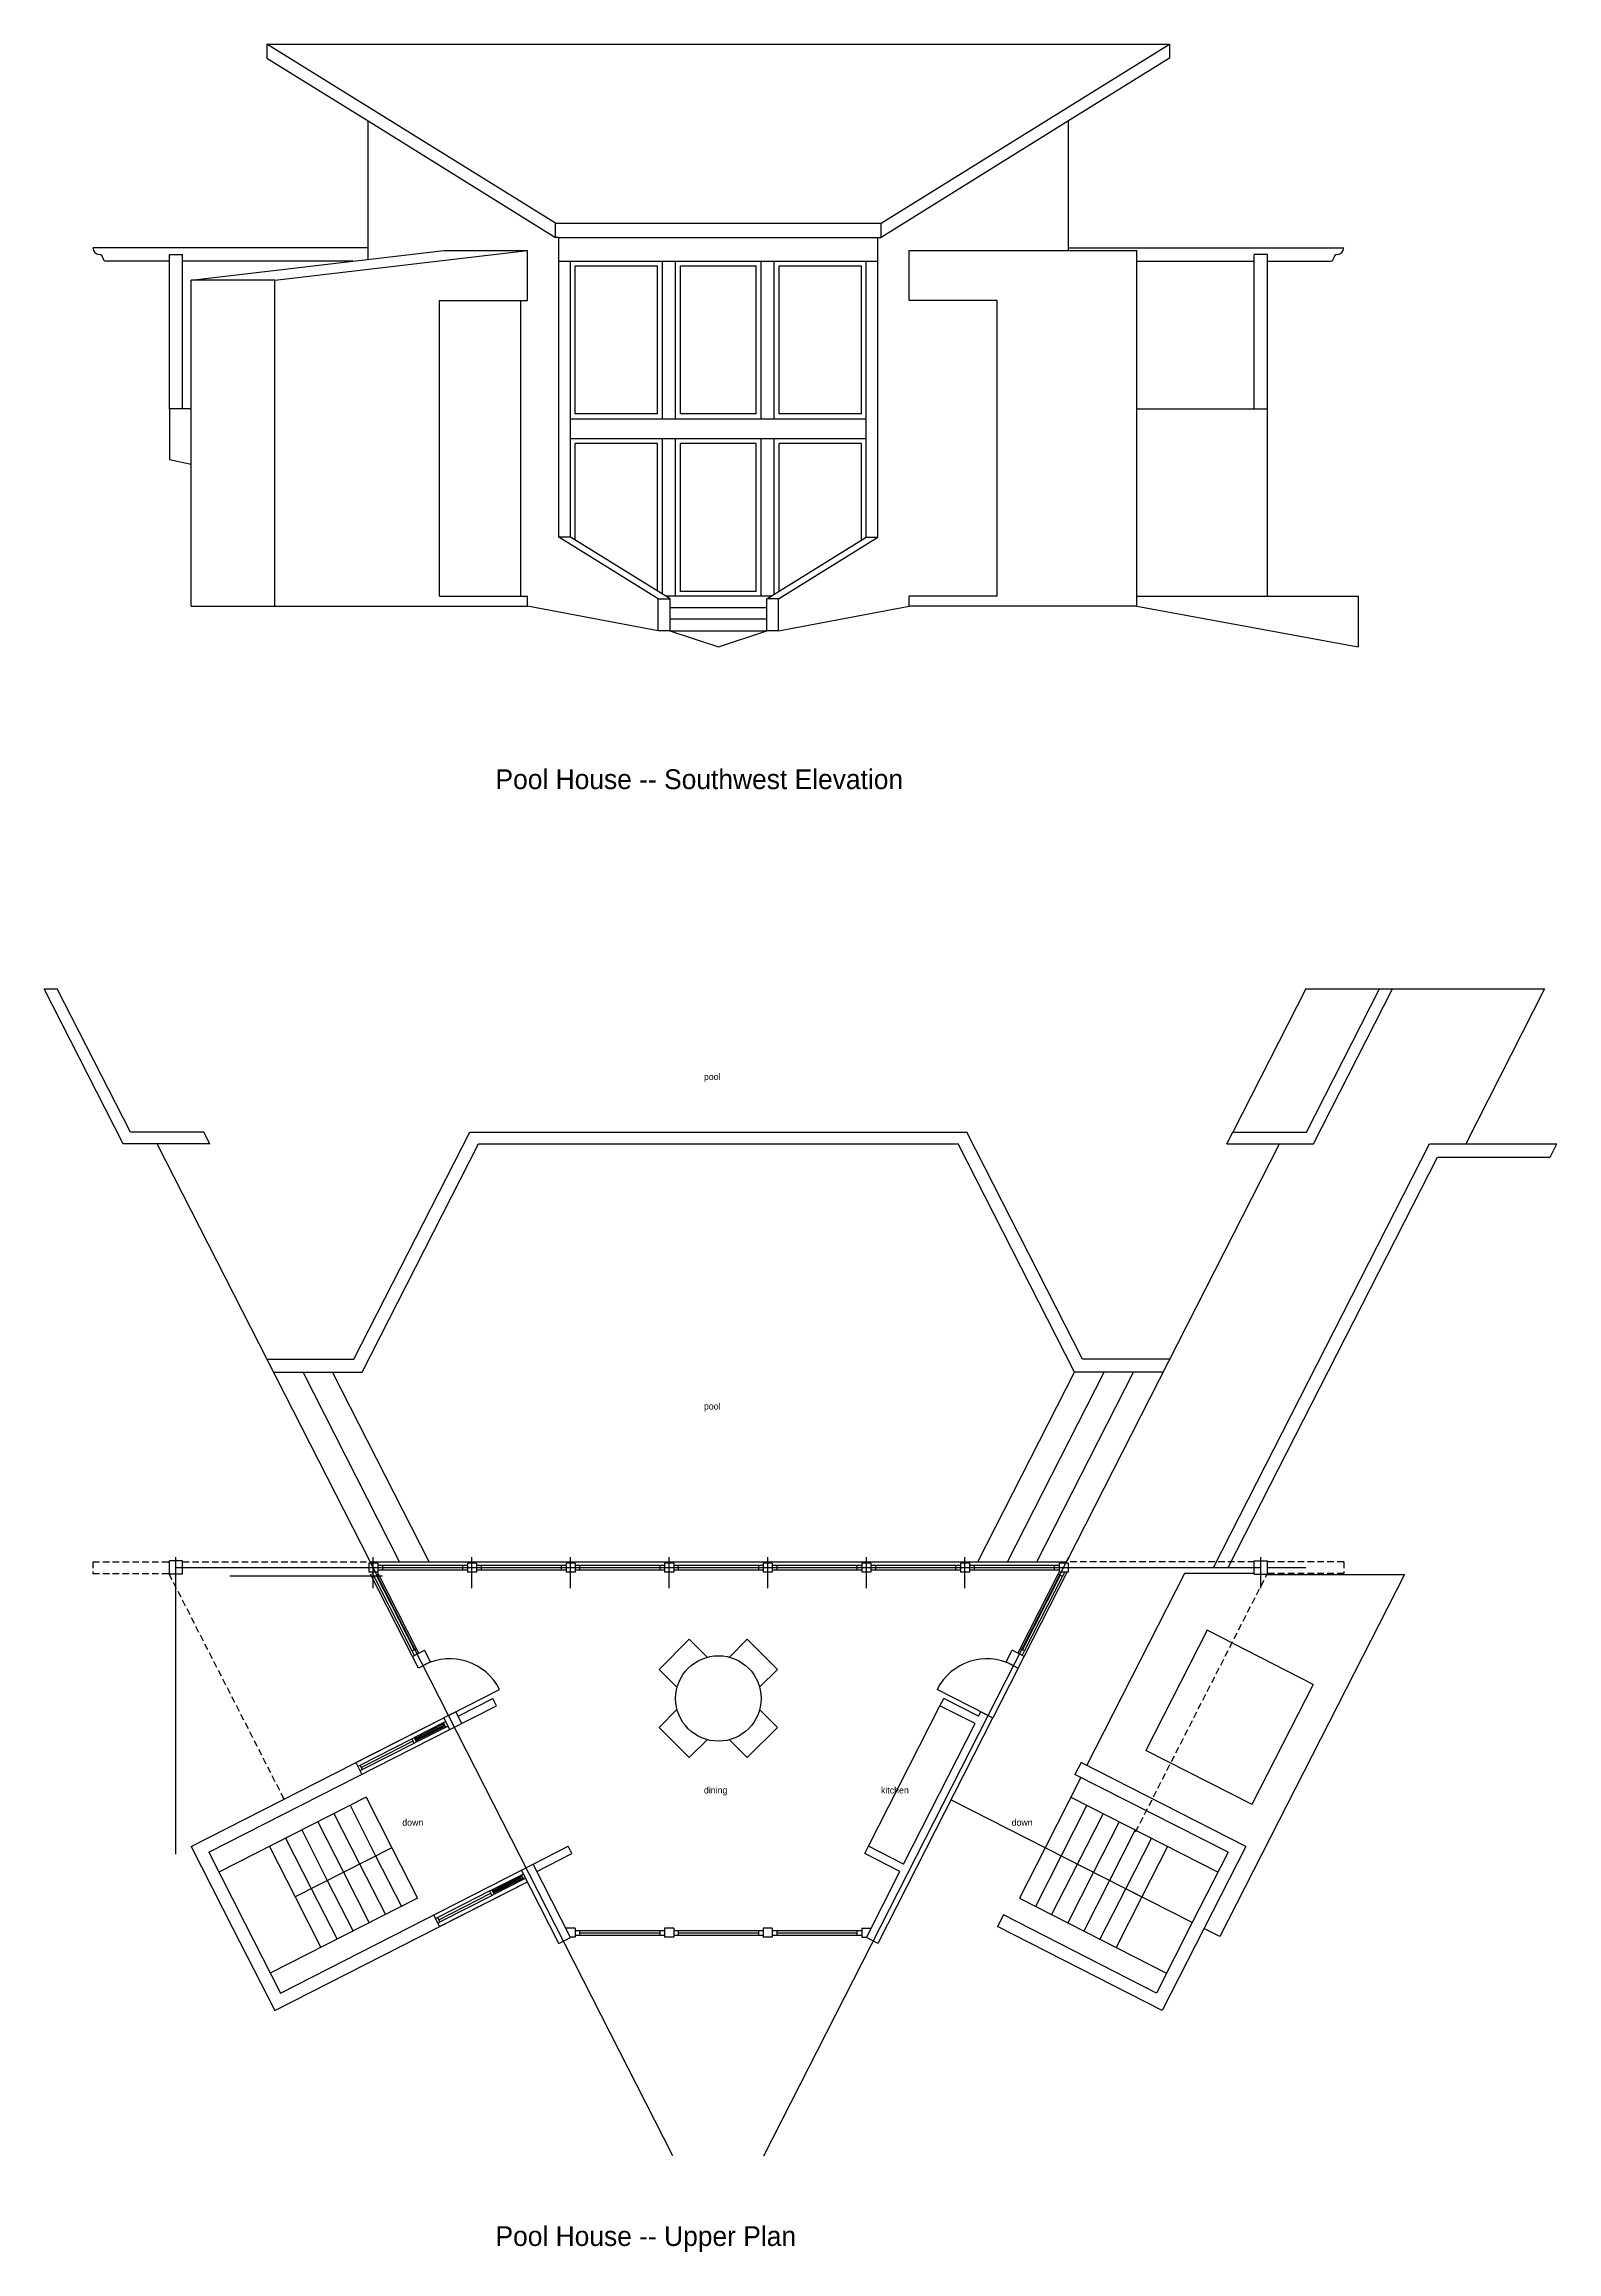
# Model space of a CAD drawing. Header units: inches. Extents: x 0 to 5835, y -2804 to 1896.
# Drawn here: x 4915 to 5835, y 135 to 1478 of the extents above; entities that cross this region are included whole.
import ezdxf

# ---------------------------------------------------------------- set-up
doc = ezdxf.new("R2010")
doc.units = ezdxf.units.IN
doc.header["$LTSCALE"] = 8
doc.header["$MEASUREMENT"] = 0
doc.linetypes.add('DASHED', pattern=[0.75, 0.5, -0.25])
for name, color, linetype in [('A-Elev', 7, 'CONTINUOUS'), ('A-Elev-South', 7, 'CONTINUOUS'), ('A-millwork', 252, 'CONTINUOUS'), ('A-walls', 7, 'CONTINUOUS')]:
    doc.layers.add(name, color=color, linetype=linetype)
doc.styles.get("Standard").update_dxf_attribs({"font": 'txt', "height": 0.2})

msp = doc.modelspace()

# ---------------------------------------------------------------- linework, layer by layer
at = {"layer": 'A-Elev'}
for p, q in [((5050.5, 1478, -12295.8), (5599.6, 1478, -12295.8)), ((5050.5, 1478, -2989.1), (5050.5, 1469.5, 14240.5)), ((5599.6, 1478, 35026.3), (5599.6, 1469.5, 52255.9)), ((5149.9, 493.7), (5142.6, 490)), ((5500.2, 493.7), (5507.5, 490)), ((5165.3, 463.4), (5158.1, 459.7)), ((5484.8, 463.4), (5492, 459.7))]:
    msp.add_line(p, q, dxfattribs=at)
at = {"layer": 'A-Elev', "color": 254}
for p, q in [((5112, 1431.3, -8808.2), (5226, 1360.5, -15658.3)), ((5538.1, 1431.3, 19900.5), (5424.1, 1360.5, 13050.4)), ((5226, 1369.1, 0), (5424.1, 1369.1, 0)), ((5228, 1360.5, 15658.3), (5226, 1360.5, 13048.6)), ((5422.1, 1360.5, 15658.3), (5424.1, 1360.5, 13050.4)), ((5441.2, 1352.5, -15658.3), (5538.1, 1352.5, -4968.3))]:
    msp.add_line(p, q, dxfattribs=at)
at = {"layer": 'A-Elev', "color": 253}
for p, q in [((5228, 1360.5, 15658.3), (5422.1, 1360.5, 15658.3)), ((5424.1, 1360.5, 15658.3), (5424.1, 1369.1, 15658.3)), ((5228, 1346, 0), (5422.1, 1346, 0)), ((5291.1, 1250.1, 0), (5291.1, 1346, 0)), ((5299.1, 1250.1, -8376), (5299.1, 1346, -8376)), ((5351.1, 1250.1, 0), (5351.1, 1346, 0)), ((5359.1, 1250.1, -8376), (5359.1, 1346, -8376)), ((5237.9, 1343.1, 0), (5288.1, 1343.1, 0)), ((5288.1, 1253.1, 0), (5288.1, 1343.1, 0)), ((5302.1, 1343.1, 0), (5348.1, 1343.1, 0)), ((5362.1, 1343.1, 0), (5412.2, 1343.1, 0)), ((5235.1, 1250.1, 0), (5415, 1250.1, 0)), ((5288.1, 1253.1, 0), (5237.9, 1253.1, 0)), ((5348.1, 1253.1, 0), (5302.1, 1253.1, 0)), ((5412.2, 1253.1, 0), (5362.1, 1253.1, 0)), ((5291.1, 1143.3, 0), (5291.1, 1238.1, 0)), ((5299.1, 1142.1, -8376), (5299.1, 1238.1, -8376)), ((5351.1, 1142.1, 0), (5351.1, 1238.1, 0)), ((5359.1, 1143.3, -8376), (5359.1, 1238.1, -8376)), ((5288.1, 1145.2, 0), (5288.1, 1235.1, 0)), ((5288.5, 1140.5, -10724.1), (5295.7, 1140.5, 0)), ((5361.6, 1140.5, -10724.1), (5354.5, 1140.5, 0))]:
    msp.add_line(p, q, dxfattribs=at)
at = {"layer": 'A-Elev', "color": 252}
for p, q in [((5235.1, 1178.1, -15658.3), (5235.1, 1346, -15658.3)), ((5415, 1178.1, -15658.3), (5415, 1346, -15658.3)), ((5237.9, 1253.1, -24028.5), (5237.9, 1343.1, -24028.5)), ((5302.1, 1253.1, 0), (5302.1, 1343.1, 0)), ((5348.1, 1253.1, 0), (5348.1, 1343.1, 0)), ((5362.1, 1253.1, 0), (5362.1, 1343.1, 0)), ((5412.2, 1253.1, -24028.5), (5412.2, 1343.1, -24028.5)), ((5235.1, 1238.1, 0), (5415, 1238.1, 0)), ((5237.9, 1176.3, -24028.5), (5237.9, 1235.1, -24028.5)), ((5288.1, 1235.1, 0), (5237.9, 1235.1, 0)), ((5348.1, 1235.1, 0), (5302.1, 1235.1, 0)), ((5302.1, 1145.1, 0), (5302.1, 1235.1, 0)), ((5348.1, 1145.1, 0), (5348.1, 1235.1, 0)), ((5362.1, 1145.2, 0), (5362.1, 1235.1, 0)), ((5412.2, 1235.1, 0), (5362.1, 1235.1, 0)), ((5412.2, 1176.3, -24028.5), (5412.2, 1235.1, -24028.5)), ((5235.1, 1178.1, 4372.5), (5228, 1178.1, -15658.3)), ((5415, 1178.1, 4372.5), (5422.1, 1178.1, -15658.3)), ((5348.1, 1145.1, 0), (5302.1, 1145.1, 0)), ((5507.5, 490), (5492, 459.7))]:
    msp.add_line(p, q, dxfattribs=at)
at = {"layer": 'A-Elev', "color": 3}
for p, q in [((5307.4, 507.6), (5289, 489.2)), ((5307.4, 507.6), (5318.3, 496.7)), ((5342.7, 507.6), (5331.8, 496.7)), ((5342.7, 507.6), (5361.1, 489.2)), ((5289, 489.2), (5299.9, 478.3)), ((5361.1, 489.2), (5350.2, 478.3)), ((5289, 453.9), (5299.9, 464.8)), ((5361.1, 453.9), (5350.2, 464.8)), ((5307.4, 435.5), (5289, 453.9)), ((5307.4, 435.5), (5318.3, 446.4)), ((5342.7, 435.5), (5331.8, 446.4)), ((5342.7, 435.5), (5361.1, 453.9))]:
    msp.add_line(p, q, dxfattribs=at)
at = {"layer": 'A-Elev', "color": 253}
for centre, start, end in [((5161.7, 461.6), 27, 117), ((5488.4, 461.6), 63, 153)]:
    msp.add_arc(centre, 34, start, end, dxfattribs=at)
at = {"layer": 'A-Elev-South', "color": 253}
for p, q in [((5682.4, 903.3), (5638.1, 816.1)), ((5827.7, 903.3, -8376), (5779.7, 808.9, -8376))]:
    msp.add_line(p, q, dxfattribs=at)
at = {"layer": 'A-millwork'}
msp.add_line((5416.4, 381.6, -8376), (5459.9, 467.1, -8376), dxfattribs=at)
at = {"layer": 'A-walls', "color": 254}
for p, q in [((5226, 1369.1, -15658.3), (5050.5, 1478, -2989.1)), ((5424.1, 1369.1, 13050.4), (5599.6, 1478, 25719.6)), ((5228, 1178.1, -15658.3), (5228, 1360.5, -15658.3)), ((5422.1, 1178.1, -15658.3), (5422.1, 1360.5, -15658.3))]:
    msp.add_line(p, q, dxfattribs=at)
at = {"layer": 'A-walls'}
for p, q in [((5050.5, 1469.5, 14240.5), (5112, 1431.3, -20525.8)), ((5599.6, 1469.5, 52255.9), (5538.1, 1431.3, 17489.9)), ((5112, 1347.2, 6493.7), (5112, 1431.3, -13350.9)), ((5538.1, 1352.5, -5430.2), (5538.1, 1431.3, -14528.1)), ((5226, 1360.5, -15658.3), (5226, 1369.1, -15658.3)), ((5004.3, 1334.5), (5158.1, 1352.5, -15658.3)), ((5055.2, 1334.5), (5208.9, 1352.5, -15658.3)), ((5158.1, 1352.5, -15658.3), (5208.9, 1352.5, -15658.3)), ((5538.1, 1352.5, 15658.3), (5579.7, 1352.5, 15658.3)), ((5579.7, 1136.1, -15658.3), (5579.7, 1352.5, -15658.3)), ((5004.3, 1136.1), (5004.3, 1334.5)), ((5055.2, 1334.5), (5004.3, 1334.5)), ((5055.2, 1136.1, 0), (5055.2, 1334.5, 0)), ((5004.3, 1136.1, 0), (5208.9, 1136.1, 0)), ((5288.5, 1121.1, -8376), (5208.9, 1136.1, -15658.3)), ((5361.6, 1121.1, -8376), (5441.2, 1136.1, -15658.3)), ((5579.7, 1136.1, 0), (5441.2, 1136.1, 0)), ((5295.6, 1121.1, 0), (5325.1, 1111.4)), ((5325.1, 1111.4, 0), (5354.5, 1121.1, 0)), ((4999.1, 555.2), (4991.1, 555.2)), ((4991.1, 547.2), (4991.1, 555.2)), ((4999.1, 547.2), (4999.1, 555.2)), ((5112.4, 553.9), (5112.4, 548.4)), ((5117.9, 553.9), (5112.4, 553.9)), ((5117.9, 553.9), (5117.9, 548.4)), ((5117.9, 552.7), (5120.9, 552.7)), ((5120.9, 549.7, 0), (5120.9, 552.7, 0)), ((5120.9, 551.2, 0), (5169.4, 551.2, 0)), ((5169.4, 552.7, 0), (5172.4, 552.7)), ((5169.4, 552.7), (5169.4, 549.7)), ((5169.4, 552.7, 0), (5172.4, 552.7)), ((5169.4, 552.7), (5169.4, 549.7)), ((5175.1, 553.9), (5172.4, 553.9)), ((5172.4, 553.9), (5172.4, 548.4)), ((5177.9, 553.9), (5175.1, 553.9)), ((5177.9, 553.9), (5177.9, 548.4)), ((5177.9, 552.7), (5180.9, 552.7)), ((5180.9, 549.7, 0), (5180.9, 552.7, 0)), ((5180.9, 551.2, 0), (5229.4, 551.2, 0)), ((5229.4, 552.7), (5229.4, 549.7)), ((5229.4, 552.7, 0), (5232.4, 552.7)), ((5229.4, 552.7), (5229.4, 549.7)), ((5229.4, 552.7, 0), (5232.4, 552.7)), ((5232.4, 553.9), (5232.4, 548.4)), ((5235.1, 553.9), (5232.4, 553.9)), ((5237.9, 553.9), (5235.1, 553.9)), ((5237.9, 553.9), (5237.9, 548.4)), ((5237.9, 552.7), (5240.9, 552.7)), ((5240.9, 549.7, 0), (5240.9, 552.7, 0)), ((5240.9, 551.2, 0), (5289.4, 551.2, 0)), ((5289.4, 552.7, 0), (5292.4, 552.7)), ((5289.4, 552.7), (5289.4, 549.7)), ((5289.4, 552.7, 0), (5292.4, 552.7)), ((5289.4, 552.7), (5289.4, 549.7)), ((5295.1, 553.9), (5292.4, 553.9)), ((5292.4, 553.9), (5292.4, 548.4)), ((5297.9, 553.9), (5295.1, 553.9)), ((5297.9, 553.9), (5297.9, 548.4)), ((5297.9, 552.7), (5300.9, 552.7)), ((5300.9, 549.7, 0), (5300.9, 552.7, 0)), ((5300.9, 551.2, 0), (5349.4, 551.2, 0)), ((5349.4, 552.7), (5349.4, 549.7)), ((5349.4, 552.7, 0), (5352.4, 552.7)), ((5355.1, 553.9), (5352.4, 553.9)), ((5352.4, 553.9), (5352.4, 548.4)), ((5357.9, 553.9), (5355.1, 553.9)), ((5357.9, 553.9), (5357.9, 548.4)), ((5357.9, 552.7), (5360.9, 552.7)), ((5360.9, 549.7, 0), (5360.9, 552.7, 0)), ((5360.9, 549.7, 0), (5360.9, 552.7, 0)), ((5360.9, 551.2, 0), (5409.4, 551.2, 0)), ((5409.4, 552.7, 0), (5412.4, 552.7)), ((5409.4, 552.7), (5409.4, 549.7)), ((5415.1, 553.9), (5412.4, 553.9)), ((5412.4, 553.9), (5412.4, 548.4)), ((5417.9, 553.9), (5415.1, 553.9)), ((5417.9, 553.9), (5417.9, 548.4)), ((5417.9, 552.7), (5420.9, 552.7)), ((5420.9, 549.7, 0), (5420.9, 552.7, 0)), ((5420.9, 549.7, 0), (5420.9, 552.7, 0)), ((5420.9, 549.7, 0), (5420.9, 552.7, 0)), ((5420.9, 551.2, 0), (5469.4, 551.2, 0)), ((5469.4, 552.7), (5469.4, 549.7)), ((5469.4, 552.7, 0), (5472.4, 552.7)), ((5472.4, 553.9), (5472.4, 548.4)), ((5475.1, 553.9), (5472.4, 553.9)), ((5477.9, 553.9), (5475.1, 553.9)), ((5477.9, 553.9), (5477.9, 548.4)), ((5477.9, 552.7), (5480.9, 552.7)), ((5480.9, 549.7, -8376), (5480.9, 552.7, -8376)), ((5480.9, 549.7, -8376), (5480.9, 552.7, -8376)), ((5480.9, 549.7, -8376), (5480.9, 552.7, -8376)), ((5480.9, 549.7, 0), (5480.9, 552.7, 0)), ((5480.9, 551.2, -8376), (5529.4, 551.2, -8376)), ((5529.4, 552.7, -8376), (5532.4, 552.7, -8376)), ((5529.4, 552.7, -8376), (5529.4, 549.7, -8376)), ((5535.1, 553.9, -8376), (5532.4, 553.9, -8376)), ((5532.4, 553.9, -8376), (5532.4, 548.4, -8376)), ((5537.9, 553.9, -8376), (5535.1, 553.9, -8376)), ((5537.9, 553.9, -8376), (5537.9, 548.4, -8376)), ((5626.2, 551.2, -8370.1), (5635.2, 551.2, -8370.1)), ((5651.1, 555.2), (5659.1, 555.2)), ((5651.1, 547.2), (5651.1, 555.2)), ((5659.1, 547.2), (5659.1, 555.2)), ((4999.1, 547.2), (4991.1, 547.2)), ((5117.9, 548.4), (5112.4, 548.4)), ((5115.7, 545.7, -8376), (5114.4, 548.4, -8376)), ((5115.7, 545.7, -8376), (5118.4, 547.1, -8376)), ((5118.4, 547.1, -8376), (5117.7, 548.4, -8376)), ((5117.9, 549.7), (5120.9, 549.7)), ((5169.4, 549.7, 0), (5172.4, 549.7, 0)), ((5169.4, 549.7, 0), (5172.4, 549.7, 0)), ((5177.9, 548.4), (5172.4, 548.4)), ((5177.9, 549.7), (5180.9, 549.7)), ((5229.4, 549.7, 0), (5232.4, 549.7, 0)), ((5229.4, 549.7, 0), (5232.4, 549.7, 0)), ((5237.9, 548.4), (5232.4, 548.4)), ((5237.9, 549.7), (5240.9, 549.7)), ((5289.4, 549.7, 0), (5292.4, 549.7, 0)), ((5289.4, 549.7, 0), (5292.4, 549.7, 0)), ((5297.9, 548.4), (5292.4, 548.4)), ((5297.9, 549.7), (5300.9, 549.7)), ((5349.4, 549.7, 0), (5352.4, 549.7, 0)), ((5357.9, 548.4), (5352.4, 548.4)), ((5357.9, 549.7), (5360.9, 549.7)), ((5409.4, 549.7, 0), (5412.4, 549.7, 0)), ((5417.9, 548.4), (5412.4, 548.4)), ((5417.9, 549.7), (5420.9, 549.7)), ((5469.4, 549.7, 0), (5472.4, 549.7, 0)), ((5477.9, 548.4), (5472.4, 548.4)), ((5477.9, 549.7), (5480.9, 549.7)), ((5529.4, 549.7, -8376), (5532.4, 549.7, -8376)), ((5531.7, 547.1, -8376), (5532.4, 548.4, -8376)), ((5534.4, 545.7, -8376), (5531.7, 547.1, -8376)), ((5537.9, 548.4, -8376), (5532.4, 548.4, -8376)), ((5534.4, 545.7, -8376), (5535.8, 548.4, -8376)), ((5651.1, 547.2), (5659.1, 547.2)), ((5138.8, 500.4, 0), (5141.5, 501.8, 0)), ((5140.2, 497.7, -8376), (5138.8, 500.4, -8376)), ((5139, 497.1, 0), (5146.3, 500.8, 0)), ((5142.6, 490), (5139, 497.1)), ((5142.9, 499.1, -8376), (5141.5, 501.8, -8376)), ((5149.9, 493.7), (5146.3, 500.8)), ((5500.2, 493.7), (5503.8, 500.8)), ((5511.1, 497.1, 0), (5503.8, 500.8, 0)), ((5507.3, 499.1, -8376), (5508.6, 501.8, -8376)), ((5507.5, 490), (5511.1, 497.1)), ((5511.3, 500.4, 0), (5508.6, 501.8, 0)), ((5509.9, 497.7, -8376), (5511.3, 500.4, -8376)), ((5161.7, 461.6, 0), (5192, 477, 0)), ((5166.7, 460.7, 0), (5187.9, 471.5, 0)), ((5190.2, 467.1), (5187.9, 471.5)), ((5488.4, 461.6, 0), (5458.1, 477, 0)), ((5459.9, 467.1), (5462.2, 471.5)), ((5459.9, 467.1), (5462.2, 471.5)), ((5459.9, 467.1), (5462.2, 471.5)), ((5483.4, 460.7, 0), (5462.2, 471.5, 0)), ((5157.9, 456.8), (5159.2, 457.5)), ((5159.2, 454.1), (5157.9, 456.8)), ((5161.7, 452.6), (5158.1, 459.7)), ((5161.7, 452.6), (5190.2, 467.1)), ((5169, 456.3), (5165.3, 463.4)), ((5422.2, 322.6), (5492, 459.7)), ((5483.4, 460.7), (5484.8, 463.4)), ((5107.8, 429.6), (5139.4, 445.7)), ((5138.7, 447), (5140.1, 447.7)), ((5140.1, 444.4), (5138.7, 447)), ((5141.4, 445.1), (5140.1, 447.7)), ((5140.1, 444.4), (5141.4, 445.1)), ((5141.1, 447.4), (5140.4, 447.1)), ((5141.1, 447.4), (5141.7, 446.1)), ((5141.1, 445.7), (5141.7, 446.1)), ((5141.4, 446.7), (5157.9, 455.1)), ((5158.2, 456.1), (5157.5, 455.8)), ((5157.5, 455.8), (5158.2, 454.5)), ((5158.2, 454.5), (5158.9, 454.8)), ((5159.2, 454.1), (5160.6, 454.8)), ((5437.7, 370.7, -8376), (5481.3, 456.2, -8376)), ((5104.6, 432.5), (5108.2, 425.3)), ((5105.7, 430.2), (5107.1, 430.9)), ((5107.1, 430.9), (5108.4, 428.3)), ((5545.7, 432.5), (5542, 425.3)), ((5107.1, 427.6), (5108.4, 428.3)), ((5205.3, 367, 0), (5233.8, 381.6, 0)), ((5214.6, 366.2), (5236, 377.1)), ((5236, 377.1), (5233.8, 381.6)), ((5414.1, 377.1), (5416.4, 381.6)), ((5414.1, 377.1), (5416.4, 381.6)), ((5435.5, 366.2), (5414.1, 377.1)), ((5437.7, 370.7, 0), (5416.4, 381.6, 0)), ((5204.8, 363.1), (5205.4, 363.5)), ((5205.4, 361.8), (5204.8, 363.1)), ((5205.1, 364.1), (5206.4, 364.8)), ((5205.1, 364.1), (5206.5, 361.5)), ((5228, 322.5), (5205.3, 367)), ((5235.1, 326.1), (5212.4, 370.7)), ((5415.1, 326.1), (5435.5, 366.2)), ((5155, 336.9), (5186.6, 353)), ((5185.9, 354.4), (5187.3, 355.1)), ((5185.9, 354.4), (5187.3, 351.7)), ((5187.3, 355.1), (5188.6, 352.4)), ((5187.3, 351.7), (5188.6, 352.4)), ((5187.6, 354.4), (5188.3, 354.7)), ((5189, 353.4), (5188.3, 354.7)), ((5189, 353.4), (5188.3, 353.1)), ((5188.6, 354.1), (5205.1, 362.5)), ((5206.1, 362.1), (5205.4, 361.8)), ((5206.5, 361.5), (5207.8, 362.1)), ((5151.8, 339.8), (5155.5, 332.7)), ((5153, 337.6), (5154.3, 338.3)), ((5154.3, 338.3), (5155.7, 335.6)), ((5498.5, 339.8), (5494.8, 332.7)), ((5154.3, 334.9), (5155.7, 335.6)), ((5228, 322.5, 0), (5235.1, 326.1, 0)), ((5235.1, 331.7, -8370.1), (5232.4, 331.7, -8370.1)), ((5237.9, 326.2, -8370.1), (5235, 326.2, -8370.1)), ((5237.9, 331.7, -8370.1), (5235.1, 331.7, -8370.1)), ((5237.9, 331.7, -8370.1), (5237.9, 326.2, -8370.1)), ((5237.9, 330.4, -8370.1), (5240.9, 330.4, -8370.1)), ((5237.9, 327.4, -8370.1), (5240.9, 327.4, -8370.1)), ((5240.9, 327.4, -8370.1), (5240.9, 330.4, -8370.1)), ((5240.9, 328.9, -8370.1), (5289.4, 328.9, -8370.1)), ((5289.4, 330.4, -8370.1), (5289.4, 327.4, -8370.1)), ((5289.4, 330.4, -8370.1), (5292.4, 330.4, -8370.1)), ((5289.4, 327.4, -8370.1), (5292.4, 327.4, -8370.1)), ((5292.4, 331.7, -8370.1), (5292.4, 326.2, -8370.1)), ((5295.1, 331.7, -8370.1), (5292.4, 331.7, -8370.1)), ((5297.9, 326.2, -8370.1), (5292.4, 326.2, -8370.1)), ((5297.9, 331.7, -8370.1), (5295.1, 331.7, -8370.1)), ((5297.9, 331.7, -8370.1), (5297.9, 326.2, -8370.1)), ((5297.9, 330.4, -8370.1), (5300.9, 330.4, -8370.1)), ((5297.9, 327.4, -8370.1), (5300.9, 327.4, -8370.1)), ((5300.9, 327.4, -8370.1), (5300.9, 330.4, -8370.1)), ((5300.9, 328.9, -8370.1), (5349.4, 328.9, -8370.1)), ((5349.4, 330.4, -8370.1), (5352.4, 330.4, -8370.1)), ((5349.4, 330.4, -8370.1), (5349.4, 327.4, -8370.1)), ((5349.4, 327.4, -8370.1), (5352.4, 327.4, -8370.1)), ((5355.1, 331.7, -8370.1), (5352.4, 331.7, -8370.1)), ((5352.4, 331.7, -8370.1), (5352.4, 326.2, -8370.1)), ((5357.9, 326.2, -8370.1), (5352.4, 326.2, -8370.1)), ((5357.9, 331.7, -8370.1), (5355.1, 331.7, -8370.1)), ((5357.9, 331.7, -8370.1), (5357.9, 326.2, -8370.1)), ((5357.9, 330.4, -8370.1), (5360.9, 330.4, -8370.1)), ((5357.9, 327.4, -8370.1), (5360.9, 327.4, -8370.1)), ((5360.9, 327.4, -8370.1), (5360.9, 330.4, -8370.1)), ((5360.9, 328.9, -8370.1), (5409.4, 328.9, -8370.1)), ((5409.4, 330.4, -8370.1), (5409.4, 327.4, -8370.1)), ((5409.4, 330.4, -8370.1), (5412.4, 330.4, -8370.1)), ((5409.4, 327.4, -8370.1), (5412.4, 327.4, -8370.1)), ((5412.4, 331.7, -8370.1), (5415.1, 331.7, -8370.1)), ((5412.4, 331.7, -8370.1), (5412.4, 326.2, -8370.1)), ((5412.4, 326.2, -8370.1), (5415.1, 326.2, -8370.1)), ((5415.1, 331.7, -8370.1), (5417.9, 331.7, -8370.1)), ((5422.3, 322.5, 0), (5415.2, 326.1, 0))]:
    msp.add_line(p, q, dxfattribs=at)
at = {"layer": 'A-walls', "color": 253}
for p, q in [((5112, 1354.1, -15658.3), (4944.6, 1354.1, -15658.3)), ((4991.1, 1346.1, -15658.3), (4952.6, 1346.1, -15658.3)), ((4991.1, 1256.1, -15658.3), (4991.1, 1350.1, -31316.7)), ((4991.1, 1350.1, -31316.7), (4999.1, 1350.1, -31316.7)), ((4999.1, 1256.1, -15658.3), (4999.1, 1350.1, -31316.7)), ((5102.7, 1346.1, 13268.6), (4999.1, 1346.1, -15658.3)), ((5538.1, 1354.1, -15658.3), (5705.5, 1354.1, -15658.3)), ((5579.7, 1346.1, -15658.3), (5651.1, 1346.1, -15658.3)), ((5651.1, 1256.1, -15658.3), (5651.1, 1350.1, -31316.7)), ((5659.1, 1350.1, -31316.7), (5651.1, 1350.1, -31316.7)), ((5659.1, 1142.1, 3331.6), (5659.1, 1350.1, -31316.7)), ((5659.1, 1346.1, -15658.3), (5697.5, 1346.1, -15658.3)), ((5055.2, 1136.1), (5055.2, 1334.5)), ((5155.5, 1142.1, -31316.7), (5155.5, 1322.1, -15658.3)), ((5155.5, 1322.1, -15658.3), (5208.9, 1322.1, -15658.3)), ((5494.7, 1322.1, -15658.3), (5441.2, 1322.1, -15658.3)), ((5494.7, 1142.1, -15658.3), (5494.7, 1322.1, -15658.3)), ((5155.5, 1196.1, -15658.3), (5155.5, 1298.1, -15658.3)), ((4991.1, 1256.1, -15658.3), (4991.1, 1225.4, -15658.3)), ((5004.3, 1256.1, 3239.4), (4991.1, 1256.1, 0)), ((5579.7, 1256.1, 0), (5659.1, 1256.1, 0)), ((4991.1, 1225.4, -15658.3), (5004.3, 1222.4, -12418.9)), ((5288.5, 1140.5, -10724.1), (5228, 1178.1, -6351.6)), ((5295.7, 1140.5, 0), (5235.1, 1178.1, 4372.5)), ((5354.5, 1140.5, 0), (5415, 1178.1, 4372.5)), ((5361.6, 1140.5, -10724.1), (5422.1, 1178.1, -6351.6)), ((5155.5, 1142.1, -15658.3), (5208.9, 1142.1, -15658.3)), ((5357, 1142.1, 0), (5293.1, 1142.1, 0)), ((5494.7, 1142.1, 0), (5441.2, 1142.1, 0)), ((5579.7, 1142.1, 0), (5714.2, 1142.1, -15658.3)), ((5714.2, 1142.1, -15658.3), (5714.2, 1111.4, -15658.3)), ((5288.5, 1121.1, -8376), (5288.5, 1140.5, -8376)), ((5354.5, 1135.1, 0), (5295.6, 1135.1, 0)), ((5295.7, 1121.1, 0), (5295.7, 1140.5, 0)), ((5354.5, 1121.1, 0), (5354.5, 1140.5, 0)), ((5361.6, 1121.1, -8376), (5361.6, 1140.5, -8376)), ((5579.7, 1136.1, -15658.3), (5714.2, 1111.4, -15658.3)), ((5295.6, 1121.1, 0), (5288.6, 1121.1, 0)), ((5354.5, 1128.1, 0), (5295.6, 1128.1, 0)), ((5295.6, 1121.1, 0), (5354.5, 1121.1, 0)), ((5361.6, 1121.1, 0), (5354.5, 1121.1, 0)), ((4963, 808.9), (4914.9, 903.3)), ((4914.9, 903.3), (4922.9, 903.3)), ((4967.4, 816.1), (4922.9, 903.3)), ((5682.4, 903.3), (5727.2, 903.3)), ((5682.8, 816.1), (5727.2, 903.3)), ((5687.1, 808.9), (5735.2, 903.3)), ((5727.2, 903.3), (5735.2, 903.3)), ((5735.2, 903.3), (5827.7, 903.3)), ((5015.7, 808.9), (4963, 808.9)), ((5012, 816.1), (4967.4, 816.1)), ((5113, 555.2), (4983.7, 808.9)), ((5015.7, 808.9), (5012, 816.1)), ((5537.2, 555.2), (5666.5, 808.9)), ((5626.2, 551.2, -8370.1), (5757.6, 808.9, -8370.1)), ((5634.5, 808.9), (5638.1, 816.1)), ((5634.5, 808.9), (5687.1, 808.9)), ((5638.1, 816.1), (5682.8, 816.1)), ((5757.6, 808.9), (5835.2, 808.9)), ((5831.1, 800.9, -8376), (5835.2, 808.9)), ((5635.2, 551.2, -8370.1), (5762.5, 800.9, -8370.1)), ((5762.5, 800.9, -8376), (5831.1, 800.9, -8376)), ((5113.2, 554.7, -8376), (5536.9, 554.7, -8376)), ((5120.9, 552.7, 0), (5169.4, 552.7, 0)), ((5180.9, 552.7, 0), (5229.4, 552.7, 0)), ((5240.9, 552.7, 0), (5289.4, 552.7, 0)), ((5300.9, 552.7, 0), (5349.4, 552.7, 0)), ((5360.9, 552.7, 0), (5409.4, 552.7, 0)), ((5420.9, 552.7, 0), (5469.4, 552.7, 0)), ((5480.9, 552.7, -8376), (5529.4, 552.7, -8376)), ((5138.8, 500.4, 0), (5115.7, 545.7, -8376)), ((5140.2, 501.1, 8376), (5117.1, 546.4, 0)), ((5141.5, 501.8, 0), (5118.4, 547.1, -8376)), ((5120.9, 549.7, 0), (5169.4, 549.7, 0)), ((5180.9, 549.7, 0), (5229.4, 549.7, 0)), ((5240.9, 549.7, 0), (5289.4, 549.7, 0)), ((5300.9, 549.7, 0), (5349.4, 549.7, 0)), ((5360.9, 549.7, 0), (5409.4, 549.7, 0)), ((5420.9, 549.7, 0), (5469.4, 549.7, 0)), ((5480.9, 549.7, -8376), (5529.4, 549.7, -8376)), ((5508.6, 501.8, 0), (5531.7, 547.1, -8376)), ((5510, 501.1, 8376), (5533.1, 546.4, 0)), ((5511.3, 500.4, 0), (5534.4, 545.7, -8376)), ((5608.7, 547.6, -20676.9), (5549.1, 430.6, -20676.9)), ((5004.3, 381.4), (5158.1, 459.7)), ((5104.6, 432.5), (5158.1, 459.7)), ((5015.1, 377.9), (5161.7, 452.6)), ((5646, 381.4), (5545.7, 432.5)), ((5635.2, 377.9), (5542, 425.3)), ((5004.3, 381.4), (5029.8, 331.5)), ((5015.1, 377.9), (5036.9, 335.1)), ((5646, 381.4), (5595.1, 281.6)), ((5635.2, 377.9), (5613.4, 335.1)), ((5058.7, 292.3), (5205.3, 367)), ((5055.2, 281.6), (5208.9, 359.9)), ((5155.5, 332.7), (5208.9, 359.9)), ((5591.6, 292.3), (5498.5, 339.8)), ((5029.8, 331.5), (5055.2, 281.6)), ((5036.9, 335.1), (5058.7, 292.3)), ((5240.9, 330.4, -8370.1), (5289.4, 330.4, -8370.1)), ((5240.9, 327.4, -8370.1), (5289.4, 327.4, -8370.1)), ((5300.9, 330.4, -8370.1), (5349.4, 330.4, -8370.1)), ((5300.9, 327.4, -8370.1), (5349.4, 327.4, -8370.1)), ((5360.9, 330.4, -8370.1), (5409.4, 330.4, -8370.1)), ((5360.9, 327.4, -8370.1), (5409.4, 327.4, -8370.1)), ((5595.1, 281.6), (5494.8, 332.7)), ((5613.4, 335.1), (5591.6, 292.3))]:
    msp.add_line(p, q, dxfattribs=at)
at = {"layer": 'A-walls', "color": 252}
for p, q in [((5208.9, 1322.1, -15658.3), (5208.9, 1352.5, -15658.3)), ((5441.2, 1322.1, -15658.3), (5441.2, 1352.5, -15658.3)), ((5204.9, 1142.1, -31316.7), (5204.9, 1322.1, -15658.3)), ((5208.9, 1136.1, -15658.3), (5208.9, 1142.1, -31316.7)), ((5441.2, 1136.1, -15658.3), (5441.2, 1142.1, -15658.3)), ((5103.4, 678), (5173.8, 816.1)), ((5108.3, 670), (5179.1, 808.9)), ((5173.8, 816.1), (5476.3, 816.1)), ((5179.1, 808.9), (5471, 808.9)), ((5541.8, 670), (5471, 808.9)), ((5546.7, 678), (5476.3, 816.1)), ((5050.4, 678), (5103.4, 678)), ((5599.7, 678), (5546.7, 678)), ((5054.5, 670), (5108.3, 670)), ((5131.2, 554.7), (5072.5, 670)), ((5149.1, 554.7), (5090.4, 670)), ((5483, 554.7), (5541.8, 670)), ((5501, 554.7), (5559.7, 670)), ((5518.9, 554.7), (5577.7, 670)), ((5595.6, 670), (5541.8, 670)), ((5635.2, 551.2, -8370.1), (5651.1, 551.2)), ((5659.1, 551.2, -8370.1), (5682.4, 551.2, 3930.8)), ((5139, 497.1, 0), (5113.5, 547.2, 0)), ((5511.1, 497.1, 0), (5537.2, 548.4, 0)), ((5742.4, 546.9, -16746.1), (5630.2, 326.6, -16746.1)), ((5659.1, 546.9), (5742.4, 546.9)), ((5622.4, 513, -25122.1), (5585.1, 439.9, -25122.1)), ((5687, 480.1, -25122.1), (5622.4, 513, -25122.1)), ((5686.9, 480.1, -25122.1), (5649.7, 407, -25122.1)), ((5140.1, 447.7), (5157.9, 456.8)), ((5107.1, 430.9), (5138.7, 447)), ((5108.4, 428.3), (5140.1, 444.4)), ((5141.1, 447.4), (5157.5, 455.8)), ((5141.4, 445.1), (5159.2, 454.1)), ((5141.7, 446.1), (5158.2, 454.5)), ((5649.8, 407, -25122.1), (5585.2, 439.9, -25122.1)), ((5545.6, 423.5), (5523.9, 380.7)), ((5110.8, 411.5), (5021.2, 365.9)), ((5101, 406.5), (5116.6, 375.7)), ((5110.8, 411.5), (5126.4, 380.7)), ((5466.7, 409.9), (5582.7, 350.8)), ((5549.3, 406.5), (5533.7, 375.7)), ((5539.5, 411.5), (5629.1, 365.9)), ((5071.6, 391.5), (5087.2, 360.8)), ((5081.4, 396.5), (5097, 365.8)), ((5091.2, 401.5), (5106.8, 370.8)), ((5559.1, 401.5), (5543.5, 370.8)), ((5568.9, 396.5), (5553.3, 365.8)), ((5578.7, 391.5), (5563.1, 360.8)), ((5052, 381.5), (5067.6, 350.8)), ((5061.8, 386.5), (5077.4, 355.8)), ((5126.4, 380.7), (5067.6, 350.8)), ((5126.4, 380.7), (5142.1, 350)), ((5523.9, 380.7), (5508.2, 350)), ((5588.5, 386.5), (5572.9, 355.8)), ((5598.3, 381.5), (5582.7, 350.8)), ((5097, 365.8), (5112.7, 335)), ((5106.8, 370.8), (5122.5, 340)), ((5116.6, 375.7), (5132.3, 345)), ((5187.3, 355.1), (5205.1, 364.1)), ((5188.3, 354.7), (5204.8, 363.1)), ((5533.7, 375.7), (5518, 345)), ((5543.5, 370.8), (5527.8, 340)), ((5553.3, 365.8), (5537.6, 335)), ((5142.1, 350), (5052.5, 304.4)), ((5067.6, 350.8), (5083.3, 320)), ((5077.4, 355.8), (5093.1, 325)), ((5087.2, 360.8), (5102.9, 330)), ((5154.3, 338.3), (5185.9, 354.4)), ((5155.7, 335.6), (5187.3, 351.7)), ((5188.6, 352.4), (5206.5, 361.5)), ((5189, 353.4), (5205.4, 361.8)), ((5508.2, 350), (5597.7, 304.4)), ((5563.1, 360.8), (5547.4, 330)), ((5572.9, 355.8), (5557.2, 325)), ((5582.7, 350.8), (5567, 320)), ((5613.4, 335.1), (5573.8, 355.3)), ((5630.2, 326.6), (5620.5, 331.5))]:
    msp.add_line(p, q, dxfattribs=at)
at = {"layer": 'A-walls', "color": 252, "linetype": 'DASHED'}
for p, q in [((4944.6, 554.7, -8376), (4991.1, 554.7, -8376)), ((4944.6, 554.7, -8376), (4944.6, 547.6, -8376)), ((4999.1, 554.7, -8376), (5111.1, 554.7, -8376)), ((5651.1, 554.7, -8376), (5539.1, 554.7, -8376)), ((5705.5, 554.7, -8376), (5659.1, 554.7, -8376)), ((5705.5, 554.7, -8376), (5705.5, 547.6, -8376)), ((4944.6, 547.6, -8376), (4991.1, 547.6, -8376)), ((5061, 410.2, -8376), (4991, 547.2, -8376)), ((5578.9, 390.3, -8376), (5659.1, 547.6, -8376)), ((5705.5, 547.6, -8376), (5659.1, 547.6, -8376))]:
    msp.add_line(p, q, dxfattribs=at)
at = {"layer": 'A-walls', "color": 5}
for p, q in [((4995.1, 376.7, -8376), (4995.1, 557.4, -8376)), ((4995.1, 551.2), (5655.1, 551.2)), ((5297.4, 193.3), (5111.9, 557.4)), ((5115.1, 538.7), (5115.1, 557.4)), ((5175.1, 538.7), (5175.1, 557.4)), ((5235.1, 538.7), (5235.1, 557.4)), ((5295.1, 538.7), (5295.1, 557.4)), ((5352.7, 193.3), (5538.2, 557.4)), ((5355.1, 538.7), (5355.1, 557.4)), ((5415.1, 538.7), (5415.1, 557.4)), ((5475.1, 538.7, -8376), (5475.1, 557.4, -8376)), ((5655.1, 538.7, -8376), (5655.1, 557.4, -8376)), ((5027.8, 546.2, -16512), (5120.8, 546.2, -16512))]:
    msp.add_line(p, q, dxfattribs=at)
at = {"layer": 'A-walls', "color": 253, "linetype": 'Continuous'}
msp.add_line((5651.1, 547.6, -8376), (5608.7, 547.6, -8376), dxfattribs=at)
at = {"layer": 'A-walls', "color": 7}
for p, q in [((5481.3, 456.2), (5459.9, 467.1)), ((5435.5, 366.2), (5414.1, 377.1)), ((5437.7, 370.7), (5416.4, 381.6))]:
    msp.add_line(p, q, dxfattribs=at)
at = {"layer": 'A-walls', "color": 3}
msp.add_circle((5325.1, 471.5), 26, dxfattribs=at)
at = {"layer": 'A-walls', "color": 253}
for centre, radius, start, end in [((4948.6, 1354.1, -39692.7), 4, 180, 270), ((4948.6, 1348.1, -31316.7), 2, 0, 90), ((4952.6, 1348.1, -31316.7), 2, 180, 270), ((5697.5, 1348.1, -31316.7), 2, 270, 360), ((5701.5, 1348.1, -31316.7), 2, 90, 180), ((5701.5, 1354.1, -39692.7), 4, 270, 0)]:
    msp.add_arc(centre, radius, start, end, dxfattribs=at)

# ---------------------------------------------------------------- texts
at = {"layer": 'A-walls'}
for s, height, p in [('Pool House -- Southwest Elevation', 12, (5189.5, 1024.8, -48626)), ('pool', 4, (5316.3, 847.8, -8376)), ('pool', 4, (5316.3, 647.3, -8376)), ('dining', 4, (5316.3, 413.7, -8376)), ('kitchen', 4, (5424, 413.7, -8376)), ('down', 4, (5132.8, 394.1, -8376)), ('down', 4, (5503.5, 394.1, -8376)), ('Pool House -- Upper Plan', 12, (5189.5, 138.4, -8376))]:
    msp.add_text(s, height=height, rotation=360, dxfattribs=at).set_placement(p)

doc.saveas('drawing.dxf')
